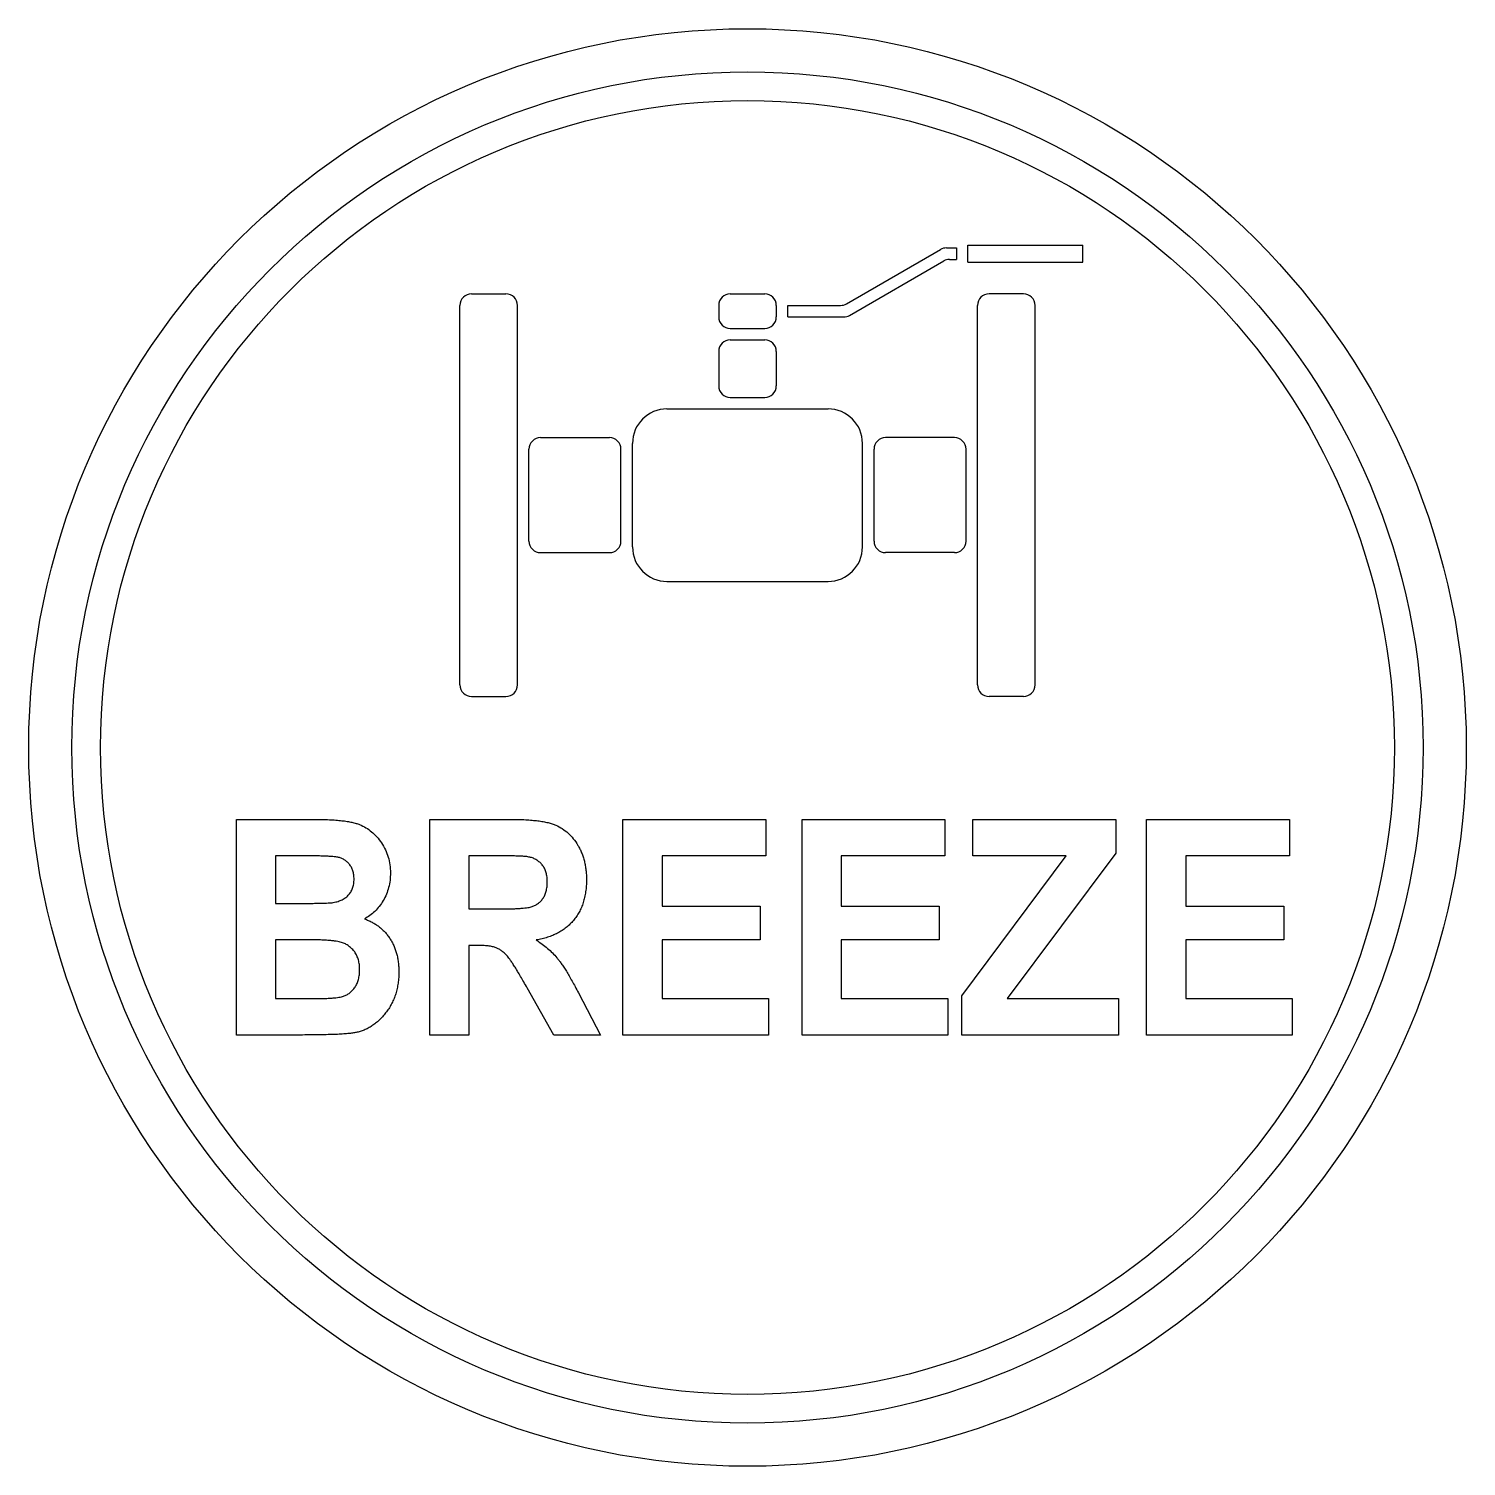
# Model space of a CAD drawing. Header units: millimetres. Extents: x -50 to 50, y -50 to 50.
import ezdxf

# ---------------------------------------------------------------- set-up
doc = ezdxf.new("R2010")
doc.units = ezdxf.units.MM

msp = doc.modelspace()

# ---------------------------------------------------------------- linework, layer by layer
at = {"color": 7, "linetype": 'Continuous', "lineweight": 25}
for p, q in [((6.878, 30.861), (13.435, 34.646)), ((13.835, 34.754), (14.528, 34.754)), ((14.528, 34.754), (14.528, 33.954)), ((15.328, 34.954), (23.328, 34.954)), ((15.328, 33.754), (15.328, 34.954)), ((23.328, 33.754), (23.328, 34.954)), ((7.093, 30.061), (13.65, 33.846)), ((14.05, 33.954), (14.528, 33.954)), ((15.328, 33.754), (23.328, 33.754)), ((-19.2, 31.554), (-16.8, 31.554)), ((-1.2, 31.554), (1.2, 31.554)), ((19.2, 31.554), (16.8, 31.554)), ((-20, 4.354), (-20, 30.754)), ((-16, 4.354), (-16, 30.754)), ((-2, 30.754), (-2, 29.954)), ((2, 30.754), (2, 29.954)), ((2.8, 30.754), (6.478, 30.754)), ((2.8, 29.954), (2.8, 30.754)), ((16, 4.354), (16, 30.754)), ((20, 4.354), (20, 30.754)), ((-1.2, 29.154), (1.2, 29.154)), ((2.8, 29.954), (6.693, 29.954)), ((-1.2, 28.354), (1.2, 28.354)), ((-2, 27.554), (-2, 25.154)), ((2, 27.554), (2, 25.154)), ((-1.2, 24.354), (1.2, 24.354)), ((-5.6, 23.554), (5.6, 23.554)), ((-14.4, 21.554), (-9.6, 21.554)), ((-8, 13.954), (-8, 21.154)), ((8, 13.954), (8, 21.154)), ((14.4, 21.554), (9.6, 21.554)), ((-15.2, 14.354), (-15.2, 20.754)), ((-8.8, 14.354), (-8.8, 20.754)), ((8.8, 14.354), (8.8, 20.754)), ((15.2, 14.354), (15.2, 20.754)), ((-14.4, 13.554), (-9.6, 13.554)), ((14.4, 13.554), (9.6, 13.554)), ((-5.6, 11.554), (5.6, 11.554)), ((-19.2, 3.554), (-16.8, 3.554)), ((19.2, 3.554), (16.8, 3.554)), ((-35.552, -5), (-30.116, -5)), ((-35.552, -20), (-35.552, -5)), ((-22.11, -5), (-16.44, -5)), ((-22.11, -20), (-22.11, -5)), ((-8.669, -5), (1.266, -5)), ((-8.669, -20), (-8.669, -5)), ((1.266, -5), (1.266, -7.532)), ((3.799, -5), (13.734, -5)), ((3.799, -20), (3.799, -5)), ((13.734, -5), (13.734, -7.532)), ((15.682, -5), (25.617, -5)), ((15.682, -7.532), (15.682, -5)), ((25.617, -5), (25.617, -7.35)), ((27.76, -5), (37.695, -5)), ((27.76, -20), (27.76, -5)), ((37.695, -5), (37.695, -7.532)), ((-32.825, -7.532), (-32.825, -10.844)), ((-31.199, -7.532), (-32.825, -7.532)), ((-17.274, -7.532), (-19.383, -7.532)), ((-19.383, -7.532), (-19.383, -11.234)), ((-5.942, -7.532), (-5.942, -11.039)), ((1.266, -7.532), (-5.942, -7.532)), ((6.526, -7.532), (6.526, -11.039)), ((13.734, -7.532), (6.526, -7.532)), ((14.903, -17.264), (22.171, -7.532)), ((22.171, -7.532), (15.682, -7.532)), ((25.617, -7.35), (18.059, -17.468)), ((30.487, -7.532), (30.487, -11.039)), ((37.695, -7.532), (30.487, -7.532)), ((-32.825, -10.844), (-30.968, -10.844)), ((-19.383, -11.234), (-17.383, -11.234)), ((-5.942, -11.039), (0.877, -11.039)), ((0.877, -11.039), (0.877, -13.377)), ((6.526, -11.039), (13.344, -11.039)), ((13.344, -11.039), (13.344, -13.377)), ((30.487, -11.039), (37.305, -11.039)), ((37.305, -11.039), (37.305, -13.377)), ((-30.597, -13.377), (-32.825, -13.377)), ((-32.825, -13.377), (-32.825, -17.468)), ((-19.383, -13.766), (-19.383, -20)), ((-18.835, -13.766), (-19.383, -13.766)), ((-5.942, -13.377), (-5.942, -17.468)), ((0.877, -13.377), (-5.942, -13.377)), ((6.526, -13.377), (6.526, -17.468)), ((13.344, -13.377), (6.526, -13.377)), ((30.487, -13.377), (30.487, -17.468)), ((37.305, -13.377), (30.487, -13.377)), ((-13.469, -20), (-15.326, -16.725)), ((-32.825, -17.468), (-30.268, -17.468)), ((-11.764, -17.063), (-10.227, -20)), ((-5.942, -17.468), (1.461, -17.468)), ((1.461, -17.468), (1.461, -20)), ((6.526, -17.468), (13.929, -17.468)), ((13.929, -17.468), (13.929, -20)), ((14.903, -20), (14.903, -17.264)), ((18.059, -17.468), (25.812, -17.468)), ((25.812, -17.468), (25.812, -20)), ((30.487, -17.468), (37.89, -17.468)), ((37.89, -17.468), (37.89, -20)), ((-30.962, -20), (-35.552, -20)), ((-19.383, -20), (-22.11, -20)), ((-10.227, -20), (-13.469, -20)), ((1.461, -20), (-8.669, -20)), ((13.929, -20), (3.799, -20)), ((25.812, -20), (14.903, -20)), ((37.89, -20), (27.76, -20))]:
    msp.add_line(p, q, dxfattribs=at)
for radius in [50, 47, 45]:
    msp.add_circle((0, 0), radius, dxfattribs=at)
for centre, radius, start, end in [((13.835, 33.954), 0.8, 90, 120), ((14.05, 33.154), 0.8, 90, 120), ((-19.2, 30.754), 0.8, 90, 180), ((-16.8, 30.754), 0.8, 0, 90), ((-1.2, 30.754), 0.8, 90, 180), ((1.2, 30.754), 0.8, 0, 90), ((16.8, 30.754), 0.8, 90, 180), ((19.2, 30.754), 0.8, 0, 90), ((6.478, 31.554), 0.8, 270, 300), ((6.693, 30.754), 0.8, 270, 300), ((-1.2, 29.954), 0.8, 180, 270), ((1.2, 29.954), 0.8, 270, 0), ((-1.2, 27.554), 0.8, 90, 180), ((1.2, 27.554), 0.8, 0, 90), ((-1.2, 25.154), 0.8, 180, 270), ((1.2, 25.154), 0.8, 270, 0), ((-5.6, 21.154), 2.4, 90, 180), ((5.6, 21.154), 2.4, 0, 90), ((-14.4, 20.754), 0.8, 90, 180), ((-9.6, 20.754), 0.8, 0, 90), ((9.6, 20.754), 0.8, 90, 180), ((14.4, 20.754), 0.8, 0, 90), ((-14.4, 14.354), 0.8, 180, 270), ((-9.6, 14.354), 0.8, 270, 0), ((9.6, 14.354), 0.8, 180, 270), ((14.4, 14.354), 0.8, 270, 0), ((-5.6, 13.954), 2.4, 180, 270), ((5.6, 13.954), 2.4, 270, 0), ((-19.2, 4.354), 0.8, 180, 270), ((-16.8, 4.354), 0.8, 270, 0), ((16.8, 4.354), 0.8, 180, 270), ((19.2, 4.354), 0.8, 270, 0)]:
    msp.add_arc(centre, radius, start, end, dxfattribs=at)
for points, knots in [([(-30.116, -5), (-29.937, -5.001), (-29.594, -5.004), (-29.1, -5.017), (-28.646, -5.049), (-28.233, -5.088), (-27.86, -5.133), (-27.531, -5.199), (-27.241, -5.269), (-26.911, -5.383), (-26.54, -5.568), (-26.137, -5.858), (-25.772, -6.217), (-25.446, -6.636), (-25.176, -7.108), (-24.98, -7.618), (-24.86, -8.159), (-24.845, -8.53), (-24.838, -8.72)], [0, 0, 0, 0, 0.0725239, 0.1393063, 0.2008385, 0.2571314, 0.3078309, 0.3531647, 0.3935384, 0.4288516, 0.4946363, 0.561072, 0.6295465, 0.7020762, 0.7760797, 0.8493859, 0.9231734, 1, 1, 1, 1]), ([(-16.44, -5), (-16.265, -5.001), (-15.928, -5.004), (-15.442, -5.02), (-14.994, -5.055), (-14.586, -5.095), (-14.217, -5.153), (-13.887, -5.222), (-13.594, -5.303), (-13.256, -5.428), (-12.878, -5.636), (-12.469, -5.952), (-12.103, -6.345), (-11.842, -6.727), (-11.657, -7.063), (-11.535, -7.332), (-11.431, -7.613), (-11.346, -7.907), (-11.284, -8.214), (-11.233, -8.531), (-11.207, -8.862), (-11.203, -9.087), (-11.201, -9.2)], [0, 0, 0, 0, 0.0674876, 0.1303066, 0.1881422, 0.2410023, 0.2890575, 0.3323808, 0.3715071, 0.4062687, 0.4713989, 0.5373988, 0.6056823, 0.6781639, 0.7157388, 0.7536644, 0.792146, 0.8317571, 0.8718472, 0.9131309, 0.9560418, 1, 1, 1, 1]), ([(-27.37, -9.155), (-27.374, -9.053), (-27.381, -8.859), (-27.443, -8.581), (-27.547, -8.334), (-27.692, -8.12), (-27.865, -7.941), (-28.06, -7.799), (-28.271, -7.69), (-28.47, -7.63), (-28.663, -7.606), (-28.863, -7.583), (-29.118, -7.572), (-29.428, -7.554), (-29.793, -7.548), (-30.213, -7.536), (-30.688, -7.536), (-31.023, -7.534), (-31.199, -7.532)], [0, 0, 0, 0, 0.064032, 0.122299, 0.177823, 0.231679, 0.284081, 0.333908, 0.383328, 0.43264, 0.463625, 0.506019, 0.559132, 0.624363, 0.701038, 0.789207, 0.888855, 1, 1, 1, 1]), ([(-15.085, -7.642), (-15.124, -7.634), (-15.215, -7.613), (-15.377, -7.59), (-15.584, -7.573), (-15.836, -7.558), (-16.132, -7.547), (-16.473, -7.537), (-16.859, -7.536), (-17.131, -7.534), (-17.274, -7.532)], [0, 0, 0, 0, 0.053862, 0.128205, 0.222888, 0.338218, 0.472872, 0.628272, 0.804427, 1, 1, 1, 1]), ([(-13.929, -9.344), (-13.931, -9.233), (-13.935, -9.021), (-14.001, -8.722), (-14.09, -8.452), (-14.232, -8.221), (-14.403, -8.024), (-14.605, -7.861), (-14.832, -7.726), (-15, -7.67), (-15.085, -7.642)], [0, 0, 0, 0, 0.149311, 0.284774, 0.411098, 0.530727, 0.647043, 0.761755, 0.878816, 1, 1, 1, 1]), ([(-24.838, -8.72), (-24.843, -8.894), (-24.852, -9.236), (-24.956, -9.735), (-25.109, -10.211), (-25.333, -10.651), (-25.601, -11.053), (-25.914, -11.401), (-26.259, -11.703), (-26.521, -11.851), (-26.652, -11.925)], [0, 0, 0, 0, 0.134773, 0.265469, 0.393108, 0.521539, 0.646799, 0.767156, 0.883817, 1, 1, 1, 1]), ([(-28.901, -10.795), (-28.787, -10.775), (-28.568, -10.737), (-28.262, -10.628), (-27.995, -10.48), (-27.769, -10.289), (-27.589, -10.06), (-27.459, -9.792), (-27.382, -9.485), (-27.374, -9.268), (-27.37, -9.155)], [0, 0, 0, 0, 0.139922, 0.26727, 0.389463, 0.50667, 0.62173, 0.738854, 0.86381, 1, 1, 1, 1]), ([(-17.383, -11.234), (-17.237, -11.233), (-16.959, -11.231), (-16.563, -11.227), (-16.209, -11.213), (-15.897, -11.2), (-15.626, -11.178), (-15.396, -11.155), (-15.208, -11.125), (-15.014, -11.083), (-14.811, -11.003), (-14.592, -10.877), (-14.399, -10.71), (-14.232, -10.508), (-14.09, -10.271), (-14.001, -9.992), (-13.935, -9.68), (-13.931, -9.46), (-13.929, -9.344)], [0, 0, 0, 0, 0.095681, 0.182069, 0.259189, 0.327707, 0.387025, 0.43714, 0.478868, 0.511588, 0.567115, 0.621016, 0.676149, 0.733232, 0.79249, 0.855738, 0.924149, 1, 1, 1, 1]), ([(-11.201, -9.2), (-11.204, -9.344), (-11.21, -9.624), (-11.254, -10.032), (-11.322, -10.421), (-11.423, -10.787), (-11.55, -11.132), (-11.707, -11.455), (-11.893, -11.757), (-12.106, -12.039), (-12.349, -12.293), (-12.61, -12.531), (-12.901, -12.737), (-13.215, -12.917), (-13.549, -13.077), (-13.911, -13.206), (-14.295, -13.314), (-14.562, -13.363), (-14.699, -13.389)], [0, 0, 0, 0, 0.0713057, 0.1393974, 0.2046268, 0.2675258, 0.3284528, 0.3874479, 0.4462175, 0.5046427, 0.5629213, 0.6212612, 0.6803061, 0.7398593, 0.8013517, 0.8648247, 0.9309158, 1, 1, 1, 1]), ([(-30.968, -10.844), (-30.835, -10.845), (-30.583, -10.845), (-30.225, -10.841), (-29.908, -10.839), (-29.629, -10.832), (-29.39, -10.828), (-29.191, -10.817), (-29.033, -10.81), (-28.941, -10.8), (-28.901, -10.795)], [0, 0, 0, 0, 0.192812, 0.365025, 0.519577, 0.653548, 0.769861, 0.865633, 0.942297, 1, 1, 1, 1]), ([(-26.652, -11.925), (-26.56, -11.959), (-26.378, -12.026), (-26.119, -12.152), (-25.875, -12.295), (-25.645, -12.454), (-25.431, -12.63), (-25.236, -12.828), (-25.054, -13.04), (-24.885, -13.269), (-24.737, -13.515), (-24.609, -13.775), (-24.499, -14.047), (-24.407, -14.331), (-24.337, -14.629), (-24.29, -14.941), (-24.257, -15.264), (-24.255, -15.484), (-24.253, -15.596)], [0, 0, 0, 0, 0.062493, 0.123566, 0.183612, 0.242674, 0.301504, 0.360078, 0.419743, 0.479931, 0.541196, 0.602553, 0.664683, 0.727922, 0.793067, 0.859884, 0.928787, 1, 1, 1, 1]), ([(-26.981, -15.465), (-26.984, -15.345), (-26.99, -15.113), (-27.061, -14.784), (-27.164, -14.484), (-27.319, -14.223), (-27.509, -14), (-27.728, -13.812), (-27.974, -13.661), (-28.206, -13.567), (-28.42, -13.511), (-28.621, -13.478), (-28.859, -13.442), (-29.134, -13.422), (-29.447, -13.397), (-29.796, -13.389), (-30.184, -13.378), (-30.455, -13.377), (-30.597, -13.377)], [0, 0, 0, 0, 0.07459, 0.143521, 0.208592, 0.27082, 0.331255, 0.390322, 0.449519, 0.5101, 0.544691, 0.58702, 0.636726, 0.69437, 0.758885, 0.831495, 0.911656, 1, 1, 1, 1]), ([(-15.326, -16.725), (-15.405, -16.584), (-15.557, -16.314), (-15.78, -15.935), (-15.98, -15.596), (-16.164, -15.301), (-16.323, -15.044), (-16.467, -14.832), (-16.587, -14.66), (-16.723, -14.492), (-16.882, -14.323), (-17.081, -14.16), (-17.279, -14.021), (-17.497, -13.919), (-17.751, -13.848), (-18.057, -13.799), (-18.426, -13.77), (-18.692, -13.768), (-18.835, -13.766)], [0, 0, 0, 0, 0.098179, 0.18707, 0.266371, 0.336411, 0.397403, 0.449178, 0.491438, 0.524621, 0.579782, 0.631674, 0.679874, 0.726024, 0.77655, 0.838839, 0.913396, 1, 1, 1, 1]), ([(-14.699, -13.389), (-14.558, -13.483), (-14.284, -13.667), (-13.906, -13.971), (-13.563, -14.285), (-13.301, -14.566), (-13.101, -14.814), (-12.944, -15.035), (-12.772, -15.288), (-12.595, -15.578), (-12.403, -15.9), (-12.199, -16.257), (-11.982, -16.646), (-11.839, -16.92), (-11.764, -17.063)], [0, 0, 0, 0, 0.106418, 0.207702, 0.30483, 0.398782, 0.448726, 0.505418, 0.56933, 0.640714, 0.719424, 0.805486, 0.898919, 1, 1, 1, 1]), ([(-30.268, -17.468), (-30.134, -17.467), (-29.878, -17.465), (-29.514, -17.46), (-29.187, -17.448), (-28.898, -17.431), (-28.646, -17.406), (-28.431, -17.38), (-28.256, -17.347), (-28.071, -17.3), (-27.874, -17.211), (-27.662, -17.069), (-27.467, -16.889), (-27.295, -16.672), (-27.153, -16.417), (-27.054, -16.127), (-26.992, -15.806), (-26.984, -15.582), (-26.981, -15.465)], [0, 0, 0, 0, 0.089687, 0.17123, 0.24398, 0.308655, 0.365309, 0.413261, 0.45337, 0.485013, 0.540685, 0.597028, 0.65521, 0.717603, 0.782077, 0.849765, 0.921721, 1, 1, 1, 1]), ([(-24.253, -15.596), (-24.255, -15.732), (-24.258, -15.998), (-24.304, -16.39), (-24.369, -16.766), (-24.463, -17.125), (-24.586, -17.468), (-24.736, -17.794), (-24.909, -18.108), (-25.113, -18.4), (-25.333, -18.671), (-25.563, -18.917), (-25.802, -19.138), (-26.057, -19.325), (-26.316, -19.493), (-26.588, -19.63), (-26.87, -19.737), (-27.063, -19.789), (-27.16, -19.814)], [0, 0, 0, 0, 0.073871, 0.144823, 0.213675, 0.280903, 0.346436, 0.411284, 0.47567, 0.540631, 0.604486, 0.664911, 0.723809, 0.780896, 0.836386, 0.89134, 0.945579, 1, 1, 1, 1]), ([(-27.16, -19.814), (-27.239, -19.829), (-27.42, -19.863), (-27.726, -19.902), (-28.101, -19.929), (-28.543, -19.958), (-29.051, -19.973), (-29.628, -19.99), (-30.272, -19.998), (-30.724, -19.999), (-30.962, -20)], [0, 0, 0, 0, 0.063298, 0.144637, 0.243207, 0.359248, 0.492725, 0.64374, 0.813092, 1, 1, 1, 1])]:
    msp.add_open_spline(points, degree=3, knots=knots, dxfattribs=at)

doc.saveas('drawing.dxf')
